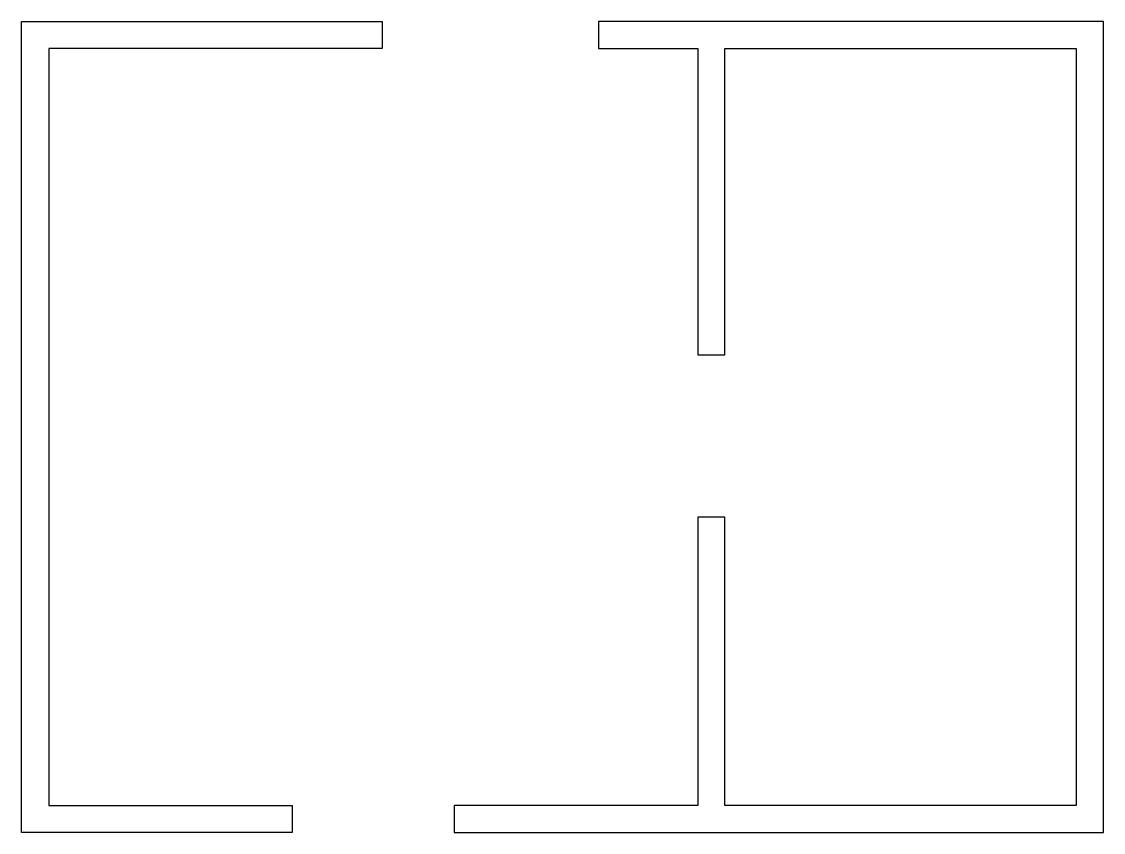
# Model space of a CAD drawing. Header units: inches. Extents: x 0 to 240, y 0 to 180.
import ezdxf

# ---------------------------------------------------------------- set-up
doc = ezdxf.new("R2010")
doc.units = ezdxf.units.IN

msp = doc.modelspace()

# ---------------------------------------------------------------- linework, layer by layer
for p, q in [((0, 176.88), (0, 180)), ((0, 180), (66.67, 180)), ((66.67, 180), (80, 180)), ((80, 180), (80, 178.75)), ((178.67, 180), (128, 180)), ((128, 180), (128, 175.25)), ((240, 180), (178.67, 180)), ((240, 177.12), (240, 180)), ((80, 178.75), (80, 174)), ((0, 174), (0, 176.88)), ((128, 175.25), (128, 174)), ((240, 174.44), (240, 177.12)), ((0, 93.5), (0, 174)), ((46.52, 174), (6, 174)), ((6, 174), (6, 86.5)), ((80, 174), (46.52, 174)), ((128, 174), (131.67, 174)), ((131.67, 174), (150, 174)), ((150, 174), (150, 141.42)), ((156, 138.58), (156, 174)), ((156, 174), (196.62, 174)), ((196.62, 174), (234, 174)), ((234, 174), (234, 93.5)), ((240, 93.75), (240, 174.44)), ((150, 141.42), (150, 106)), ((156, 106), (156, 138.58)), ((150, 106), (153.12, 106)), ((153.12, 106), (156, 106)), ((240, 0), (240, 93.75)), ((0, 6), (0, 93.5)), ((234, 93.5), (234, 6)), ((6, 86.5), (6, 6)), ((152.88, 70), (150, 70)), ((150, 70), (150, 39.33)), ((156, 70), (152.88, 70)), ((156, 36.67), (156, 70)), ((150, 39.33), (150, 6)), ((156, 6), (156, 36.67)), ((0, 2.88), (0, 6)), ((6, 6), (34.12, 6)), ((34.12, 6), (60, 6)), ((60, 6), (60, 2.55)), ((118.95, 6), (96, 6)), ((96, 6), (96, 3.45)), ((150, 6), (118.95, 6)), ((193.38, 6), (156, 6)), ((234, 6), (193.38, 6)), ((0, 0), (0, 2.88)), ((60, 2.55), (60, 0)), ((96, 3.45), (96, 0)), ((34.5, 0), (0, 0)), ((60, 0), (34.5, 0)), ((96, 0), (165, 0)), ((165, 0), (240, 0))]:
    msp.add_line(p, q)

doc.saveas('drawing.dxf')
